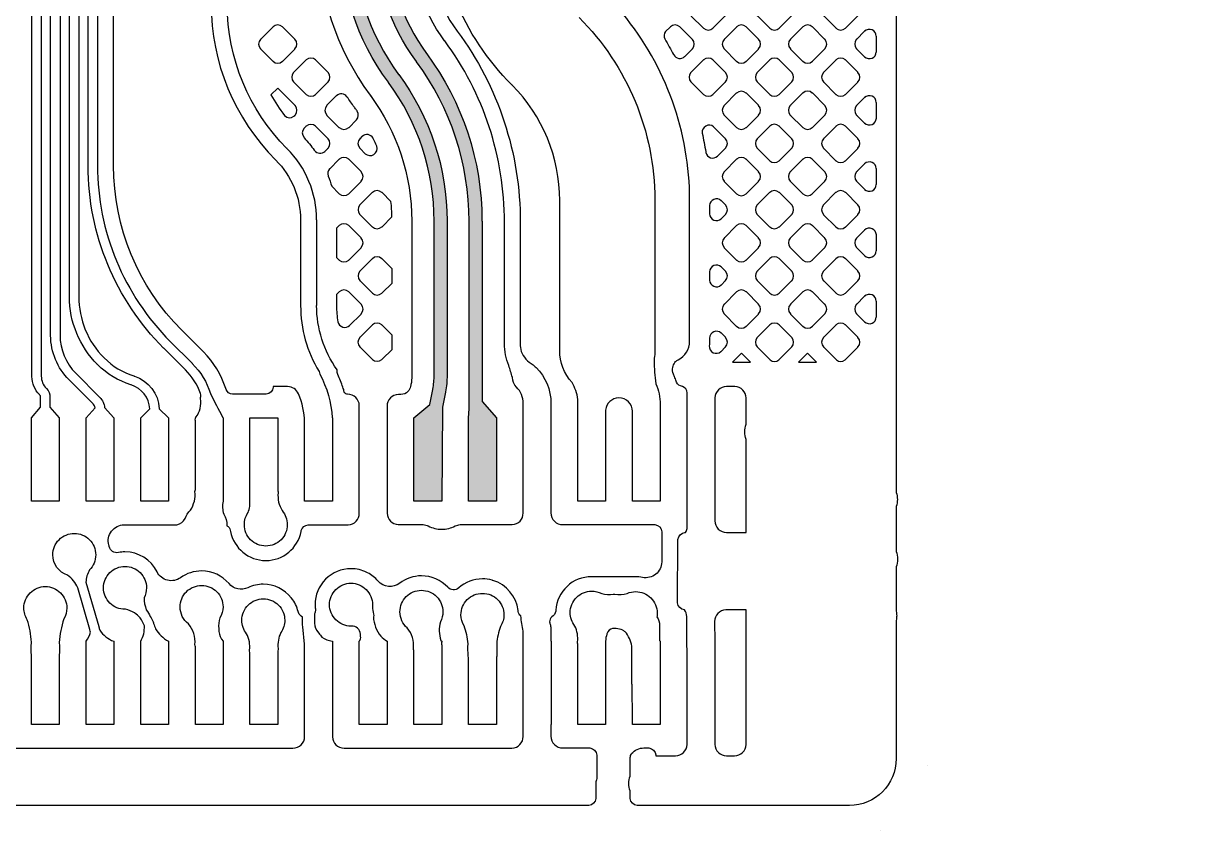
# Model space of a CAD drawing. Extents: x 3807 to 4077, y -466 to -276.
# Drawn here: x 3951.54 to 3958.98, y -411.33 to -406.12 of the extents above; entities that cross this region are included whole.
import ezdxf

# ---------------------------------------------------------------- set-up
doc = ezdxf.new("R2010")
doc.units = 0
doc.layers.add('gbr-dxf', color=7, linetype='Continuous')
doc.layers.add('gbr-outline-dxf', color=2, linetype='Continuous')
doc.layers.add('備註', color=1, linetype='Continuous', lineweight=9)
pattern_1 = [(0, (35.01403, -7.54149), (0, 0.06985), [0.0508, -0.01905]), (90, (35.01403, -7.54149), (-0.06985, 4e-18), [0.0508, -0.01905])]

msp = doc.modelspace()

# ---------------------------------------------------------------- hatches: boundary and pattern name
at = {"layer": '備註', "linetype": 'Continuous'}
h = msp.add_hatch(dxfattribs=at)
h.set_pattern_fill('ANGLE', color=4, scale=0.01, style=0)
h.set_pattern_definition(pattern_1)
h.paths.add_polyline_path([(3954.2188, -409.1791), (3954.2188, -409.1793), (3954.0408, -409.1793), (3954.0408, -408.6471), (3954.0406, -408.6464), (3954.1424, -408.5597), (3954.1614, -408.4634, -0.011884), (3954.1618, -408.4617, 0.047835), (3954.1703, -408.3723), (3954.1704, -408.3709), (3954.1704, -407.3891, -0.013493), (3954.1703, -407.3871, 0.16023), (3953.8779, -406.4987, -0.011743), (3953.8769, -406.4974, -0.160569), (3953.5678, -405.5578, -0.013355), (3953.5678, -405.5558), (3953.5678, -396.0388), (3953.5679, -396.0374, -0.198875), (3956.9056, -387.9793), (3956.9056, -387.9793), (3956.9056, -387.9793), (3956.9057, -387.9793), (3962.1146, -382.7703), (3962.1146, -382.7703), (3962.1147, -382.7702, 0.081468), (3964.1239, -379.9726, 0.107635), (3965.2315, -374.8905), (3965.2315, -374.8891), (3965.2315, -371.493, -0.005329), (3965.2312, -371.4684, -0.01598), (3965.2313, -371.466), (3965.2313, -328.7164, 0.02287), (3965.2075, -328.1979, -0.010413), (3965.2073, -328.1965, 0.017003), (3965.2031, -328.1636, -0.010657), (3965.2028, -328.1621, -0.003258), (3965.2017, -328.1547, -0.030586), (3965.2004, -328.1499, -0.043208), (3965.1952, -328.0975, -0.014798), (3965.1952, -328.0953, 0.022961), (3965.1921, -328.0509, -0.010581), (3965.1919, -328.0494, 0.133259), (3964.0815, -325.2912, -0.011775), (3964.0804, -325.2899, -0.163384), (3962.913, -321.814), (3962.913, -321.814), (3962.913, -312.4045), (3962.913, -312.403, -0.129716), (3963.3575, -310.7189, -0.010688), (3963.3583, -310.7176, 0.009413), (3963.3978, -310.6446, -0.008282), (3963.3982, -310.6438, -0.077139), (3963.8947, -309.965), (3963.8949, -309.9648), (3963.9649, -309.8945, -0.024653), (3963.9676, -309.8916, 0.19899), (3964.2516, -309.2067), (3964.2516, -309.2052), (3964.2516, -308.1821, -0.013626), (3964.2515, -308.18, 0.15526), (3964.2433, -308.1541, -0.047374), (3964.2387, -308.1519, -0.192505), (3964.143, -308.0276), (3964.1408, -308.0276), (3964.1408, -307.4947), (3964.3189, -307.4947), (3964.3189, -308.0276), (3964.3152, -308.0276, 0.020922), (3964.315, -308.0506), (3964.315, -308.0526, 0.077712), (3964.3285, -308.137, -0.085172), (3964.3298, -308.1453, -0.063907), (3964.3345, -308.1775, -0.01602), (3964.3346, -308.18), (3964.3346, -309.2066, -0.010618), (3964.3346, -309.2081, -0.197688), (3964.0289, -309.9476, -0.026109), (3964.0261, -309.9507), (3963.9537, -310.0233), (3963.9534, -310.0237, 0.077044), (3963.4724, -310.681, -0.00837), (3963.472, -310.6819, -0.009676), (3963.4298, -310.7597, -0.010876), (3963.429, -310.761, 0.129497), (3962.996, -312.4016), (3962.996, -312.403), (3962.996, -321.814, 0.163308), (3964.1456, -325.2384, -0.011598), (3964.1466, -325.2397, -0.133268), (3965.2742, -328.0382, -0.010737), (3965.2744, -328.0397, -0.024929), (3965.2782, -328.0961, -0.015908), (3965.2782, -328.0986, 0.033744), (3965.2809, -328.1283, -0.058086), (3965.283, -328.1377, 0.004537), (3965.2845, -328.1471, -0.010536), (3965.2848, -328.1485, -0.017065), (3965.2898, -328.1872, -0.011298), (3965.29, -328.1888, -0.022937), (3965.3143, -328.7164), (3965.3143, -328.7164), (3965.3143, -371.4684, -0.015825), (3965.3142, -371.4708, 0.004854), (3965.3145, -371.4915), (3965.3145, -371.4926), (3965.3145, -374.8876), (3965.3145, -374.889, -0.10765), (3964.1997, -380.0064, -0.014988), (3964.1987, -380.0085, -0.081493), (3962.1733, -382.8289), (3962.1733, -382.829), (3962.1733, -382.829), (3956.9643, -388.0379, 0.19891), (3953.6509, -396.0388), (3953.6508, -396.0402), (3953.6508, -405.5577, -0.01346), (3953.6508, -405.5598, 0.159945), (3953.9427, -406.4467, -0.011483), (3953.9437, -406.448, -0.160175), (3954.2533, -407.3849, -0.013717), (3954.2534, -407.387), (3954.2534, -408.3723, -0.010663), (3954.2533, -408.3738, -0.048065), (3954.2429, -408.4794, -0.012301), (3954.2425, -408.4812), (3954.2234, -408.5781, -0.008453), (3954.2235, -408.5791), (3954.2189, -409.1793)])
h = msp.add_hatch(dxfattribs=at)
h.set_pattern_fill('ANGLE', color=4, scale=0.01, style=0)
h.set_pattern_definition(pattern_1)
h.paths.add_polyline_path([(3964.5581, -308.1939), (3964.5581, -309.2069, -0.016305), (3964.5581, -309.2094, -0.198398), (3964.1845, -310.1085), (3964.1843, -310.1087), (3964.1119, -310.1813), (3964.1116, -310.1817, 0.077062), (3963.671, -310.7839, -0.008577), (3963.6705, -310.7848, -0.009589), (3963.6245, -310.8694), (3963.6241, -310.8702, 0.129718), (3963.2196, -312.4032, -0.013487), (3963.2195, -312.4053), (3963.2195, -321.8137), (3963.2195, -321.8151, 0.163227), (3964.3236, -325.1033, -0.011714), (3964.3246, -325.1046, -0.133288), (3965.4964, -328.012, -0.011579), (3965.4966, -328.0137, -0.022888), (3965.5016, -328.0859, -0.047003), (3965.5031, -328.0935, 0.014638), (3965.5056, -328.1127, -0.015724), (3965.5059, -328.1151, -0.01582), (3965.5124, -328.165, -0.017779), (3965.5128, -328.1677, -0.022951), (3965.5378, -328.7161, -0.01598), (3965.5377, -328.7186), (3965.5377, -371.4634, -0.019686), (3965.538, -371.4665, -0.017758), (3965.5381, -371.4693, 0.005313), (3965.5381, -371.4872, -0.018449), (3965.538, -371.4902), (3965.538, -374.8879), (3965.538, -374.8893, -0.107714), (3964.4016, -380.1025, -0.014366), (3964.4006, -380.1045, -0.081576), (3962.3316, -382.9872), (3962.3316, -382.9872), (3962.3316, -382.9872), (3957.1225, -388.1962), (3957.1223, -388.1965, 0.198894), (3953.8744, -396.0386), (3953.8744, -396.04), (3953.8744, -405.5577, -0.013447), (3953.8743, -405.5598, 0.159762), (3954.1222, -406.3136, -0.011483), (3954.1233, -406.3149, -0.160219), (3954.4768, -407.3847, -0.013731), (3954.4769, -407.3868), (3954.4769, -408.5406), (3954.569, -408.6464), (3954.5689, -408.6467), (3954.5689, -409.1792), (3954.3908, -409.1792), (3954.3908, -408.6468), (3954.3907, -408.6464), (3954.3939, -408.5885), (3954.3939, -407.3889, -0.013465), (3954.3938, -407.3868, 0.16027), (3954.0575, -406.3656, -0.011743), (3954.0565, -406.3642, -0.160496), (3953.7913, -405.5578, -0.013355), (3953.7914, -405.5558), (3953.7914, -396.0386), (3953.7914, -396.0371, -0.198861), (3957.0636, -388.1378), (3957.0638, -388.1375), (3962.2729, -382.9285), (3962.2729, -382.9285), (3962.2729, -382.9285, 0.081551), (3964.3258, -380.0687, 0.107699), (3965.455, -374.8908), (3965.455, -374.8893), (3965.455, -371.4878, -0.014064), (3965.4551, -371.4856, -0.003369), (3965.455, -371.4736, -0.030125), (3965.4547, -371.4687), (3965.4547, -328.7162, -0.016022), (3965.4548, -328.7137, 0.022735), (3965.4303, -328.178, -0.015857), (3965.43, -328.1756, 0.017511), (3965.4236, -328.1261, -0.019536), (3965.4232, -328.123, -0.009196), (3965.4212, -328.1081, -0.08322), (3965.4187, -328.0946, 0.024776), (3965.4143, -328.0246, -0.009807), (3965.4142, -328.0233, 0.133281), (3964.2595, -325.1561, -0.011696), (3964.2584, -325.1547, -0.163374), (3963.1365, -321.8137), (3963.1365, -321.8123), (3963.1365, -312.4033, -0.013556), (3963.1366, -312.4012, -0.12949), (3963.5515, -310.83), (3963.5519, -310.8292, 0.009593), (3963.5964, -310.7474), (3963.5968, -310.7467, -0.077165), (3964.0529, -310.123), (3964.0531, -310.1228), (3964.1255, -310.0502), (3964.1258, -310.0498, 0.1989), (3964.4751, -309.2069, -0.01598), (3964.4751, -309.2045), (3964.4751, -308.1939, -0.043357), (3964.477, -308.1719, -0.11098), (3964.4788, -308.16, 0.10686), (3964.4925, -308.0725, -0.135663), (3964.4956, -308.0582, 0.032048), (3964.4945, -308.0312), (3964.4907, -308.0276), (3964.4908, -308.0273), (3964.4908, -307.4947), (3964.6688, -307.4947), (3964.6688, -308.0271), (3964.669, -308.0276), (3964.6652, -308.0313, -0.241105), (3964.5908, -308.142, -0.020161), (3964.5839, -308.1496), (3964.5838, -308.1497), (3964.5714, -308.162), (3964.5713, -308.1621, 0.199548), (3964.5581, -308.1939)])

# ---------------------------------------------------------------- linework, layer by layer
at = {"layer": 'gbr-dxf', "linetype": 'Continuous'}
for points in [[(3948.0135, -410.7612), (3953.2647, -410.7612, -0.014325), (3953.2659, -410.7612, 0.411845), (3953.3409, -410.6868), (3953.3409, -410.6093), (3953.3408, -410.6093), (3953.3408, -410.0943), (3953.3292, -409.9851, -0.016407), (3953.329, -409.9827, -0.030737), (3953.3275, -409.9629, -0.018913), (3953.3274, -409.9601), (3953.3274, -409.9218, -0.204066), (3953.3007, -409.8928), (3953.2992, -409.8869, 0.105193), (3953.2576, -409.8008, -0.01079), (3953.255, -409.7975, 0.2274), (3953.076, -409.7116, 0.110834), (3952.9777, -409.7337, -0.33946), (3952.8563, -409.7076, 0.220339), (3952.6807, -409.6263, 0.157029), (3952.5466, -409.6695, -0.461829), (3952.3958, -409.6319, 0.284195), (3952.19, -409.5044, 0.046173), (3952.1479, -409.5084, -0.39808), (3952.0889, -409.4701, 0.010504), (3952.0866, -409.4609, -0.497132), (3952.1849, -409.3311), (3952.523, -409.3311, 0.210009), (3952.5753, -409.2907, -0.117978), (3952.6095, -409.2367, 0.174172), (3952.6384, -409.1185, -0.134025), (3952.6407, -409.1043), (3952.6407, -408.6652, -0.133791), (3952.6407, -408.6508), (3952.6407, -408.6464), (3952.6423, -408.6464, -0.047592), (3952.6449, -408.6419, 0.192269), (3952.6745, -408.5229, -0.134336), (3952.6764, -408.5086, 0.031124), (3952.6739, -408.489, 0.108153), (3952.5777, -408.3389, -0.013586), (3952.5768, -408.3379), (3952.4381, -408.1992), (3952.4378, -408.1989, -0.198515), (3951.9538, -407.0324, -0.019056), (3951.9537, -407.0302), (3951.9537, -396.0341)], [(3951.654, -396.035), (3951.654, -408.3775, -0.018841), (3951.6541, -408.3796, 0.198932), (3951.6859, -408.4565, -0.027037), (3951.688, -408.4588, -0.183764), (3951.7096, -408.5122, -0.014808), (3951.7097, -408.5138), (3951.7097, -408.5781), (3951.7689, -408.6464), (3951.7687, -408.6468), (3951.7687, -409.1793), (3951.5907, -409.1793), (3951.5907, -408.6467), (3951.5906, -408.6464), (3951.6497, -408.5781), (3951.6497, -408.5151), (3951.6497, -408.5139, 0.199145), (3951.6435, -408.499, -0.024309), (3951.6416, -408.4969, -0.19092), (3951.5942, -408.3821, -0.020745), (3951.5941, -408.3797), (3951.5941, -396.0333, -0.015927)], [(3951.7739, -396.0335), (3951.7739, -408.1158), (3951.7739, -408.117, 0.197962), (3951.8747, -408.3606), (3951.8749, -408.3608), (3952.0276, -408.5137, -0.01385), (3952.0286, -408.5147, -0.173458), (3952.0592, -408.5795), (3952.1189, -408.6464), (3952.1187, -408.6469), (3952.1187, -409.1793), (3951.9406, -409.1793), (3951.9406, -408.6467), (3951.9405, -408.6464), (3951.9989, -408.5809, 0.142652), (3951.987, -408.5579, -0.011625), (3951.9862, -408.5571), (3951.8325, -408.4031), (3951.8322, -408.4029, -0.197149), (3951.714, -408.1184, -0.012845), (3951.714, -408.1171), (3951.714, -396.0335, -0.079818)], [(3951.8938, -396.0338), (3951.8938, -407.8691, 0.198256), (3952.0558, -408.2615, -0.013436), (3952.0568, -408.2624, 0.121393), (3952.2477, -408.3777, -0.022923), (3952.2502, -408.3786, -0.31134), (3952.4094, -408.5872), (3952.4689, -408.6464), (3952.4688, -408.6467), (3952.4688, -409.1792), (3952.2907, -409.1792), (3952.2907, -408.6467), (3952.2906, -408.6464), (3952.3494, -408.588, 0.31097), (3952.2297, -408.435, -0.020845), (3952.2275, -408.4342, -0.11947), (3952.0155, -408.3059, -0.014275), (3952.0144, -408.3049, -0.198918), (3951.8339, -407.8691), (3951.8339, -396.035)], [(3952.0137, -396.0341), (3952.0137, -407.028, -0.0189), (3952.0137, -407.0302, 0.198862), (3952.4802, -408.1566), (3952.4805, -408.1568), (3952.6202, -408.2965, -0.014516), (3952.6212, -408.2976, -0.119449), (3952.7375, -408.4897, 0.004207), (3952.8153, -408.6416, -0.047471), (3952.8173, -408.6464), (3952.8188, -408.6464), (3952.8188, -409.1645, -0.102434), (3952.8188, -409.1756), (3952.8188, -409.1757), (3952.8188, -409.1793), (3952.8181, -409.1793, 0.116308), (3952.8222, -409.2628, -0.139615), (3952.8428, -409.3353), (3952.8428, -409.3368, -0.185487), (3952.8648, -409.3654), (3952.8662, -409.3728, 0.826158), (3953.3183, -409.3728), (3953.3194, -409.3671, -0.304663), (3953.3625, -409.3314), (3953.6192, -409.3314, 0.400991), (3953.6908, -409.2565, -0.017416), (3953.6909, -409.2549), (3953.6909, -409.1792), (3953.6908, -409.1792), (3953.6908, -408.6464), (3953.6909, -408.6464), (3953.6909, -408.5673, 0.406689), (3953.6159, -408.4942, -0.475791), (3953.5914, -408.4641, -0.061317), (3953.5849, -408.4501, 0.028003), (3953.5539, -408.3691, -0.111655), (3953.5484, -408.3416, 0.005489), (3953.5483, -408.3377, -0.154794), (3953.4178, -407.9266, -0.013064), (3953.4179, -407.9235), (3953.4179, -407.3812, -0.010781), (3953.4178, -407.3787, 0.198665), (3953.2286, -406.9222, -0.009747), (3953.2271, -406.9206, -0.197971), (3952.8448, -405.9985, -0.01119)], [(3952.7417, -405.9959, 0.198901), (3953.1557, -406.9949, -0.198712), (3953.3147, -407.3787), (3953.3147, -407.9266), (3953.3149, -407.9266), (3953.3149, -407.9266, 0.137006), (3953.433, -408.3495, -0.086566), (3953.4376, -408.3661, -0.109667), (3953.5175, -408.6464), (3953.5187, -408.6464), (3953.5187, -409.1793), (3953.3407, -409.1793), (3953.3407, -408.673, 0.094083), (3953.3014, -408.4926, -0.017534), (3953.3008, -408.4912, 0.299969), (3953.2318, -408.4458), (3953.2307, -408.4457), (3953.1402, -408.4457), (3953.1402, -408.4497, -0.356161), (3953.0952, -408.4945), (3952.8786, -408.4945, -0.271957), (3952.8375, -408.4645), (3952.8356, -408.4587, 0.120273), (3952.6929, -408.2237), (3952.5532, -408.084, -0.198883), (3952.1168, -407.0305), (3952.1168, -396.034, -0.079841)], [(3953.8744, -396.04), (3953.8744, -405.5577, -0.013447), (3953.8743, -405.5598, 0.159762), (3954.1222, -406.3136, -0.011483), (3954.1233, -406.3149, -0.160219), (3954.4768, -407.3847, -0.013731), (3954.4769, -407.3868), (3954.4769, -408.5406), (3954.569, -408.6464), (3954.5689, -408.6467), (3954.5689, -409.1792), (3954.3908, -409.1792), (3954.3908, -408.6468), (3954.3907, -408.6464), (3954.3939, -408.5885), (3954.3939, -407.3889, -0.013465), (3954.3938, -407.3868, 0.16027), (3954.0575, -406.3656, -0.011743), (3954.0565, -406.3642, -0.160496), (3953.7913, -405.5578, -0.013355), (3953.7914, -405.5558), (3953.7914, -396.0386)], [(3957.1301, -398.5834), (3957.1301, -408.3532, -0.013743), (3957.13, -408.3565), (3957.13, -408.3566), (3957.13, -409.1246, -0.081777), (3957.1372, -409.1686, -0.081762), (3957.13, -409.2127), (3957.13, -409.5009, -0.092819), (3957.1393, -409.5506, -0.092814), (3957.13, -409.6003), (3957.13, -409.8842, -0.053632), (3957.1331, -409.9134, -0.053619), (3957.13, -409.9426), (3957.13, -410.8283, -0.413971), (3956.8303, -411.128), (3955.4709, -411.128, -0.35684), (3955.4259, -411.083), (3955.4259, -411.0347, -0.088354), (3955.4175, -410.9873, -0.088358), (3955.4259, -410.9398), (3955.4259, -410.8207, -0.132493), (3955.4352, -410.7962, -0.221958), (3955.5135, -410.7597), (3955.545, -410.7597, -0.35684), (3955.59, -410.8047), (3955.59, -410.81), (3955.7136, -410.81, -0.020978), (3955.7156, -410.8099, 0.40441), (3955.7906, -410.7374), (3955.7906, -410.6093), (3955.7906, -410.3167), (3955.789, -409.9175, 0.150877), (3955.7743, -409.8758), (3955.774, -409.8758, -0.359082), (3955.729, -409.8304), (3955.7321, -409.4246, -0.354841), (3955.7771, -409.38), (3955.7806, -409.38, 0.160364), (3955.7904, -409.3537, -0.03741), (3955.7905, -409.3528), (3955.7905, -409.0903, -0.009399), (3955.7906, -409.0873), (3955.7906, -408.6464), (3955.7906, -408.6464), (3955.7906, -408.4874, -0.041007), (3955.7904, -408.4858, 0.308199), (3955.7603, -408.4453, -0.245055), (3955.7234, -408.417), (3955.7216, -408.4117, 0.018469), (3955.7094, -408.3811, -0.018484), (3955.7076, -408.377, 0.006682), (3955.7028, -408.3665, -0.181786), (3955.6991, -408.3219, 0.004292), (3955.7008, -408.3153, -0.136318), (3955.7172, -408.2856, -0.081862), (3955.7339, -408.2734, 0.27874), (3955.807, -408.1567, -0.009357), (3955.8069, -408.1547), (3955.8069, -407.2543), (3955.8069, -407.2525, 0.173916), (3955.3782, -406.0579, -0.012581)], [(3955.0989, -406.0819, -0.198233), (3955.5842, -407.2491, -0.004125), (3955.5842, -407.2534), (3955.5842, -408.2146, -0.041277), (3955.5801, -408.2646, 0.003149), (3955.58, -408.2782), (3955.58, -408.2793, 0.032317), (3955.5897, -408.4276, -0.107545), (3955.6185, -408.56), (3955.6185, -408.6464), (3955.6186, -408.6464), (3955.6186, -409.1793), (3955.4405, -409.1793), (3955.4405, -408.6464), (3955.4407, -408.6464), (3955.4407, -408.6102, -0.064057), (3955.4399, -408.6039, 0.414237), (3955.3542, -408.5182), (3955.3532, -408.5182, 0.386047), (3955.2689, -408.5965, -0.016514), (3955.2687, -408.598), (3955.2687, -408.6464), (3955.2688, -408.6464), (3955.2688, -409.1793), (3955.0908, -409.1793), (3955.0908, -408.6464), (3955.0909, -408.6464), (3955.0909, -408.528, 0.097463), (3955.0534, -408.4191, -0.186013), (3954.9746, -408.2146), (3954.9746, -407.2574), (3954.9746, -407.2535, 0.197877), (3954.6708, -406.5159, -0.004017), (3954.6678, -406.513, -0.198915), (3954.1772, -405.3287)], [(3953.6508, -405.5598, 0.159945), (3953.9427, -406.4467, -0.011483), (3953.9437, -406.448, -0.160175), (3954.2533, -407.3849, -0.013717), (3954.2534, -407.387), (3954.2534, -408.3723, -0.010663), (3954.2533, -408.3738, -0.048065), (3954.2429, -408.4794, -0.012301), (3954.2425, -408.4812), (3954.2234, -408.5781, -0.008453), (3954.2235, -408.5791), (3954.2189, -409.1793), (3954.2188, -409.1791), (3954.2188, -409.1793), (3954.0408, -409.1793), (3954.0408, -408.6471), (3954.0406, -408.6464), (3954.1424, -408.5597), (3954.1614, -408.4634, -0.011884), (3954.1618, -408.4617, 0.047835), (3954.1703, -408.3723), (3954.1704, -408.3709), (3954.1704, -407.3891, -0.013493), (3954.1703, -407.3871, 0.16023), (3953.8779, -406.4987, -0.011743), (3953.8769, -406.4974, -0.160569), (3953.5678, -405.5578, -0.013355)], [(3954.1173, -405.5585, 0.159868), (3954.3177, -406.169, -0.009738), (3954.3187, -406.1703, -0.161627), (3954.7219, -407.3955), (3954.7219, -407.397), (3954.7219, -408.1704), (3954.7218, -408.1718, 0.047692), (3954.7267, -408.22, 0.159484), (3954.8038, -408.3066, -0.103687), (3954.8114, -408.3135, -0.043945), (3954.8233, -408.3235, -0.198923), (3954.9187, -408.5537), (3954.9187, -408.5537), (3954.9187, -408.6464), (3954.9188, -408.6464), (3954.9188, -409.1793), (3954.9187, -409.1793), (3954.9187, -409.2529, -0.021204), (3954.9187, -409.2549, 0.414241), (3954.9937, -409.3299), (3954.9942, -409.3299), (3955.5846, -409.3299, -0.358988), (3955.6296, -409.3752), (3955.6282, -409.5686, -0.473537), (3955.5052, -409.6677, 0.05123), (3955.4585, -409.6629), (3955.1791, -409.6629, 0.395252), (3954.9495, -409.878), (3954.9491, -409.8839, -0.225269), (3954.9245, -409.9193, 0.209452), (3954.9098, -409.9529, 0.017617), (3954.9147, -409.9731, -0.076094), (3954.9187, -409.9997), (3954.9187, -410.0764), (3954.9189, -410.0764), (3954.9189, -410.6093), (3954.9187, -410.6093), (3954.9187, -410.6842), (3954.9187, -410.6847, 0.414241), (3954.9937, -410.7597, -0.034717), (3954.9971, -410.7599), (3955.1671, -410.7599, -0.35684), (3955.2121, -410.8049), (3955.2121, -410.9495, -0.068154), (3955.2065, -410.9761), (3955.2062, -410.9761), (3955.2062, -411.083, -0.35684), (3955.1613, -411.128), (3948.0135, -411.128, -0.35684)], [(3953.425, -405.5595, 0.159807), (3953.7601, -406.5795, -0.01442), (3953.7622, -406.5823, -0.160162), (3954.0274, -407.3852), (3954.0274, -407.3871), (3954.0274, -408.3664, -0.03205), (3954.0277, -408.3744, -0.045236), (3954.0218, -408.4333, -0.00992), (3954.0215, -408.4355), (3954.0197, -408.4446, -0.149515), (3954.0022, -408.4774, -0.199329), (3953.9573, -408.4961), (3953.9416, -408.4961, 0.406334), (3953.8687, -408.571), (3953.8687, -408.6464), (3953.8688, -408.6464), (3953.8688, -409.1792), (3953.8687, -409.1792), (3953.8687, -409.2566, 0.396099), (3953.9409, -409.3296), (3954.1001, -409.3296, -0.085132), (3954.133, -409.3377, 0.124984), (3954.219, -409.3596, 0.124975), (3954.305, -409.3377, -0.085115), (3954.3379, -409.3296), (3954.671, -409.3296), (3954.6711, -409.3296), (3954.6711, -409.3298, 0.390651), (3954.7409, -409.2558), (3954.7409, -409.1793), (3954.7408, -409.1793), (3954.7408, -408.6464), (3954.7409, -408.6464), (3954.7409, -408.5537, 0.198929), (3954.6976, -408.4492, -0.19771), (3954.6715, -408.3868, -0.005842), (3954.6492, -408.311, -0.101854), (3954.6202, -408.1704), (3954.6203, -408.1688), (3954.6203, -407.3954, -0.00981), (3954.6203, -407.3937, 0.161173), (3954.2382, -406.2324, -0.011202), (3954.237, -406.2308, -0.159783), (3954.0157, -405.5609, -0.012478)], [(3954.2188, -410.0987), (3954.2188, -410.6093), (3954.0407, -410.6093), (3954.0407, -410.1356, -0.130131), (3954.0384, -410.1217, 0.196545), (3953.9985, -409.9915, -0.216591), (3953.9514, -409.8879, -0.414225), (3954.0889, -409.7504, -0.414225), (3954.2264, -409.8879, -0.122248), (3954.2104, -409.9522, 0.158732), (3954.214, -410.0708), (3954.2189, -410.0764), (3954.2188, -410.0768), (3954.2188, -410.0832)]]:
    msp.add_lwpolyline(points, format="xyb", dxfattribs=at)
for points in [[(3955.8155, -406.0705, -0.064148), (3955.8171, -406.0728), (3955.8937, -406.1493, -0.058766), (3955.8958, -406.1509, 0.39083), (3955.9564, -406.1509, -0.055883), (3955.9584, -406.1494), (3956.0352, -406.0725, -0.05598), (3956.0367, -406.0705, 0.390799), (3956.0367, -406.0099, -0.052905), (3956.0353, -406.0081), (3955.9261, -405.8988), (3955.817, -406.0079, -0.05577), (3955.8155, -406.0099, 0.39097)], [(3956.2398, -406.0706, -0.052655), (3956.2413, -406.0725), (3956.318, -406.1492, -0.058719), (3956.3201, -406.1507, 0.391162), (3956.3807, -406.1507, -0.055883), (3956.3827, -406.1492), (3956.4594, -406.0725, -0.05598), (3956.4609, -406.0705, 0.39114), (3956.4609, -406.0099, -0.052945), (3956.4595, -406.008), (3956.3504, -405.8989), (3956.2413, -406.0079, -0.05598), (3956.2398, -406.01, 0.391218)], [(3956.664, -406.0705, -0.052655), (3956.6655, -406.0724), (3956.7422, -406.1491, -0.058719), (3956.7443, -406.1507, 0.391162), (3956.8049, -406.1507, -0.055883), (3956.8069, -406.1492), (3956.8835, -406.0726, -0.05598), (3956.885, -406.0706, 0.39114), (3956.885, -406.01, -0.064404), (3956.8833, -406.0076), (3956.7746, -405.8989), (3956.6655, -406.0079, -0.05598), (3956.664, -406.0099, 0.391218)], [(3953.0581, -406.2221, 0.390666), (3953.0582, -406.2827, -0.065136), (3953.0599, -406.2851), (3953.1361, -406.3613, -0.056364), (3953.1382, -406.3628, 0.391162), (3953.1988, -406.3628, -0.056153), (3953.2008, -406.3614), (3953.2775, -406.2846, -0.055973), (3953.279, -406.2826, 0.391106), (3953.279, -406.222, -0.055524), (3953.2775, -406.22), (3953.2007, -406.1432, -0.052019), (3953.1989, -406.1419, 0.390627), (3953.1383, -406.1418, -0.055661), (3953.1363, -406.1433), (3953.0596, -406.2201, -0.05604)], [(3955.6474, -406.2196, -0.014397), (3955.704, -406.3202, -0.036116), (3955.7054, -406.3222, 0.481092), (3955.7746, -406.3329, -0.027929), (3955.7761, -406.3316), (3955.823, -406.2848, -0.05598), (3955.8244, -406.2828, 0.390799), (3955.8245, -406.2222, -0.055558), (3955.823, -406.2202), (3955.746, -406.1432, -0.052738), (3955.7441, -406.1418, 0.390932), (3955.6835, -406.1418, -0.056094), (3955.6815, -406.1433), (3955.653, -406.1719, 0.287221)], [(3956.0276, -406.2828, -0.056153), (3956.0291, -406.2848), (3956.1057, -406.3614, -0.058983), (3956.1078, -406.3629, 0.391162), (3956.1684, -406.3629, -0.055883), (3956.1705, -406.3615), (3956.2473, -406.2846, -0.05598), (3956.2488, -406.2826, 0.39114), (3956.2488, -406.222, -0.052945), (3956.2474, -406.2201), (3956.1704, -406.1431, -0.049892), (3956.1686, -406.1418, 0.391196), (3956.108, -406.1418, -0.055883), (3956.106, -406.1433), (3956.0291, -406.2202, -0.05598), (3956.0276, -406.2222, 0.391218)], [(3956.452, -406.2826, -0.055764), (3956.4534, -406.2846), (3956.5301, -406.3612, -0.058719), (3956.5322, -406.3628, 0.391162), (3956.5928, -406.3628, -0.055883), (3956.5948, -406.3613), (3956.6715, -406.2846, -0.05598), (3956.673, -406.2826, 0.39114), (3956.673, -406.222, -0.052945), (3956.6716, -406.2201), (3956.595, -406.1435, -0.061723), (3956.5927, -406.1419, 0.391196), (3956.5321, -406.1419, -0.055883), (3956.5301, -406.1433), (3956.4534, -406.22, -0.05598), (3956.452, -406.222, 0.391218)], [(3956.8762, -406.2826, -0.055764), (3956.8776, -406.2846), (3956.9251, -406.3321, -0.030861), (3956.9277, -406.3342, 0.639465), (3957.0026, -406.3032, -0.038044), (3957.0031, -406.2991), (3957.0031, -406.2055, -0.036835), (3957.0026, -406.2014, 0.639452), (3956.9277, -406.1705, -0.034519), (3956.9248, -406.1728), (3956.8776, -406.22, -0.05598), (3956.8762, -406.222, 0.391218)], [(3953.2701, -406.4947, -0.059362), (3953.2717, -406.4969), (3953.3482, -406.5734, -0.062287), (3953.3505, -406.575, 0.39097), (3953.411, -406.575, -0.055738), (3953.413, -406.5736), (3953.4898, -406.4968, -0.055635), (3953.4913, -406.4948, 0.390582), (3953.4913, -406.4342, -0.049247), (3953.49, -406.4325), (3953.4129, -406.3554, -0.057972), (3953.4108, -406.3539, 0.390809), (3953.3503, -406.3539, -0.055764), (3953.3483, -406.3554), (3953.2716, -406.4321, -0.05577), (3953.2701, -406.4341, 0.391218)], [(3955.8155, -406.4949, -0.046496), (3955.8168, -406.4965), (3955.894, -406.5737, -0.049892), (3955.8958, -406.575, 0.391162), (3955.9564, -406.575, -0.055883), (3955.9584, -406.5736), (3956.0351, -406.4968, -0.05598), (3956.0366, -406.4948, 0.39114), (3956.0366, -406.4342, -0.049467), (3956.0352, -406.4325), (3955.958, -406.3552, -0.046186), (3955.9564, -406.354, 0.391196), (3955.8958, -406.354, -0.055883), (3955.8938, -406.3555), (3955.817, -406.4323, -0.05598), (3955.8155, -406.4343, 0.391218)], [(3956.2397, -406.4949, -0.056153), (3956.2412, -406.4969), (3956.3178, -406.5735, -0.058983), (3956.3199, -406.575, 0.391162), (3956.3805, -406.575, -0.055883), (3956.3826, -406.5736), (3956.4594, -406.4967, -0.05598), (3956.4609, -406.4947, 0.39114), (3956.4609, -406.4341, -0.052945), (3956.4595, -406.4322), (3956.3825, -406.3552, -0.049892), (3956.3807, -406.3539, 0.391196), (3956.3201, -406.3539, -0.055883), (3956.3181, -406.3554), (3956.2412, -406.4323, -0.05598), (3956.2397, -406.4343, 0.391218)], [(3956.664, -406.4947, -0.055764), (3956.6655, -406.4967), (3956.7421, -406.5733, -0.058719), (3956.7443, -406.5749, 0.391162), (3956.8049, -406.5749, -0.055883), (3956.8069, -406.5734), (3956.8836, -406.4967, -0.05598), (3956.8851, -406.4947, 0.39114), (3956.8851, -406.4341, -0.052945), (3956.8837, -406.4322), (3956.8071, -406.3556, -0.061723), (3956.8048, -406.3539, 0.391196), (3956.7442, -406.3539, -0.055883), (3956.7422, -406.3554), (3956.6655, -406.4321, -0.05598), (3956.664, -406.4341, 0.391218)], [(3953.1253, -406.5784, 0.033523), (3953.2123, -406.7107, 0.371892), (3953.2716, -406.715), (3953.2777, -406.7089, -0.056268), (3953.2792, -406.7069, 0.390843), (3953.2792, -406.6463, -0.048876), (3953.2779, -406.6446), (3953.1685, -406.5352)], [(3953.4822, -406.6464, 0.390769), (3953.4823, -406.707, -0.056631), (3953.4838, -406.709), (3953.5604, -406.7856, -0.059467), (3953.5625, -406.7871, 0.390837), (3953.6231, -406.7872, -0.056254), (3953.6251, -406.7857), (3953.6715, -406.7392, -0.071782), (3953.673, -406.7372, 0.341482), (3953.6777, -406.6828, -0.065094), (3953.6767, -406.6808, 0.004913), (3953.663, -406.6617, -0.034561), (3953.6577, -406.6547, -0.010476), (3953.6132, -406.5915, -0.040416), (3953.6117, -406.5897, 0.447432), (3953.5453, -406.5833, -0.040715), (3953.5434, -406.5847), (3953.4837, -406.6444, -0.055479)], [(3956.0276, -406.707, -0.046496), (3956.0289, -406.7086), (3956.1061, -406.7858, -0.049892), (3956.1078, -406.7871, 0.391162), (3956.1684, -406.7871, -0.055883), (3956.1705, -406.7856), (3956.2472, -406.7089, -0.05598), (3956.2487, -406.7069, 0.39114), (3956.2487, -406.6463, -0.049467), (3956.2473, -406.6445), (3956.1701, -406.5673, -0.046186), (3956.1685, -406.5661, 0.391196), (3956.1079, -406.5661, -0.055883), (3956.1059, -406.5676), (3956.0291, -406.6443, -0.05598), (3956.0276, -406.6464, 0.391218)], [(3956.4518, -406.7069, -0.058973), (3956.4534, -406.7091), (3956.5298, -406.7855, -0.061723), (3956.5321, -406.7871, 0.391162), (3956.5927, -406.7871, -0.055883), (3956.5947, -406.7856), (3956.6715, -406.7088, -0.05598), (3956.673, -406.7068, 0.39114), (3956.673, -406.6462, -0.049896), (3956.6717, -406.6444), (3956.5949, -406.5676, -0.058983), (3956.5927, -406.566, 0.391196), (3956.5321, -406.566, -0.055883), (3956.5301, -406.5675), (3956.4533, -406.6443, -0.05598), (3956.4518, -406.6463, 0.391218)], [(3956.8761, -406.7068, -0.055764), (3956.8776, -406.7088), (3956.9245, -406.7557, -0.037994), (3956.9278, -406.7583, 0.639465), (3957.0027, -406.7274, -0.03442), (3957.0031, -406.7236), (3957.0031, -406.6298, -0.038073), (3957.0026, -406.6256, 0.639452), (3956.9277, -406.5947, -0.034519), (3956.9248, -406.597), (3956.8776, -406.6442, -0.05598), (3956.8761, -406.6462, 0.391218)], [(3953.3367, -406.8504, -0.07489), (3953.3385, -406.8532, -0.032889), (3953.4025, -406.9321, -0.050621), (3953.4046, -406.9343, 0.440767), (3953.4703, -406.94, -0.045658), (3953.4725, -406.9383), (3953.4897, -406.921, -0.056141), (3953.4912, -406.919, 0.39087), (3953.4912, -406.8584, -0.05543), (3953.4897, -406.8565), (3953.4129, -406.7796, -0.052148), (3953.411, -406.7782, 0.391), (3953.3504, -406.7782, -0.055583), (3953.3484, -406.7797), (3953.3395, -406.7886, -0.072031), (3953.3377, -406.7913, 0.380671)], [(3955.8872, -406.8225, -0.015258), (3955.9098, -406.9427, -0.036367), (3955.9108, -406.9465, 0.585892), (3955.9848, -406.9707, -0.036231), (3955.9879, -406.9682), (3956.0351, -406.921, -0.05598), (3956.0366, -406.919, 0.39114), (3956.0366, -406.8584, -0.058645), (3956.035, -406.8563), (3955.9604, -406.7816, 0.671135)], [(3956.2397, -406.919, -0.046496), (3956.241, -406.9207), (3956.3182, -406.9979, -0.049892), (3956.3199, -406.9992, 0.391162), (3956.3805, -406.9992, -0.055883), (3956.3826, -406.9977), (3956.4593, -406.921, -0.05598), (3956.4608, -406.919, 0.39114), (3956.4608, -406.8584, -0.049467), (3956.4594, -406.8566), (3956.3822, -406.7794, -0.046186), (3956.3806, -406.7782, 0.391196), (3956.32, -406.7782, -0.055883), (3956.318, -406.7797), (3956.2412, -406.8564, -0.05598), (3956.2397, -406.8584, 0.391218)], [(3956.6639, -406.919, -0.058973), (3956.6655, -406.9212), (3956.7419, -406.9976, -0.061723), (3956.7441, -406.9992, 0.391162), (3956.8047, -406.9992, -0.055883), (3956.8068, -406.9977), (3956.8836, -406.9209, -0.05598), (3956.8851, -406.9188, 0.39114), (3956.8851, -406.8582, -0.049896), (3956.8837, -406.8565), (3956.807, -406.7797, -0.058983), (3956.8048, -406.7781, 0.391196), (3956.7442, -406.7781, -0.055883), (3956.7422, -406.7796), (3956.6654, -406.8564, -0.05598), (3956.6639, -406.8584, 0.391218)], [(3953.6944, -406.919, -0.056631), (3953.6959, -406.9211), (3953.7291, -406.9543), (3953.7292, -406.9544, 0.781005), (3953.8023, -406.9064, 0.011047), (3953.7801, -406.8572, -0.030302), (3953.779, -406.8554, 0.491408), (3953.7091, -406.8436, -0.037875), (3953.7071, -406.8452), (3953.6959, -406.8564, -0.05561), (3953.6944, -406.8584, 0.391218)], [(3953.4915, -407.0966, -0.039464), (3953.4917, -407.0975, -0.02253), (3953.5141, -407.1633), (3953.5606, -407.2098, -0.055882), (3953.5626, -407.2113, 0.39097), (3953.6231, -407.2113, -0.055358), (3953.6251, -407.2098), (3953.7019, -407.1331, -0.05549), (3953.7033, -407.1311, 0.390809), (3953.7033, -407.0705, -0.055399), (3953.7018, -407.0685), (3953.625, -406.9917, -0.052307), (3953.6231, -406.9903, 0.391196), (3953.5625, -406.9903, -0.055384), (3953.5605, -406.9918), (3953.5014, -407.0509, -0.031119), (3953.5009, -407.0514, 0.275849)], [(3956.0276, -407.1311, -0.049896), (3956.029, -407.1329), (3956.1059, -407.2099, -0.053177), (3956.1078, -407.2113, 0.391162), (3956.1684, -407.2113, -0.055883), (3956.1705, -407.2098), (3956.2472, -407.1331, -0.05598), (3956.2487, -407.1311, 0.39114), (3956.2487, -407.0705, -0.058645), (3956.2471, -407.0684), (3956.1705, -406.9917, -0.05577), (3956.1685, -406.9903, 0.391196), (3956.1079, -406.9903, -0.055883), (3956.1059, -406.9918), (3956.0291, -407.0685, -0.05598), (3956.0276, -407.0705, 0.391218)], [(3956.4518, -407.1311, -0.049896), (3956.4532, -407.1329), (3956.5302, -407.2099, -0.053177), (3956.5321, -407.2113, 0.391162), (3956.5927, -407.2113, -0.055883), (3956.5947, -407.2098), (3956.6714, -407.1331, -0.05598), (3956.6729, -407.1311, 0.39114), (3956.6729, -407.0705, -0.046133), (3956.6716, -407.0688), (3956.5946, -406.9918, -0.05577), (3956.5926, -406.9903, 0.391196), (3956.532, -406.9903, -0.055883), (3956.53, -406.9918), (3956.4533, -407.0685, -0.05598), (3956.4518, -407.0705, 0.391218)], [(3956.876, -407.1311, -0.061808), (3956.8777, -407.1333), (3956.9248, -407.1804, -0.034746), (3956.9277, -407.1828, 0.639465), (3957.0026, -407.1519, -0.038044), (3957.0031, -407.1477), (3957.0031, -407.0538, -0.036835), (3957.0026, -407.0498, 0.639452), (3956.9277, -407.0188, -0.034519), (3956.9248, -407.0212), (3956.8775, -407.0685, -0.05598), (3956.876, -407.0705, 0.391218)], [(3953.6944, -407.3431, -0.055916), (3953.6959, -407.3451), (3953.7729, -407.4221, -0.049427), (3953.7746, -407.4234, 0.390956), (3953.8352, -407.4234, -0.055764), (3953.8372, -407.4219), (3953.9001, -407.3591, 0.020145), (3953.8938, -407.2606), (3953.837, -407.2037, -0.049208), (3953.8352, -407.2024, 0.391196), (3953.7746, -407.2024, -0.0561), (3953.7726, -407.2039), (3953.696, -407.2805, -0.05637), (3953.6945, -407.2826, 0.390821)], [(3956.2397, -407.3432, -0.049896), (3956.2411, -407.345), (3956.318, -407.422, -0.053177), (3956.3199, -407.4234, 0.391162), (3956.3805, -407.4234, -0.055883), (3956.3826, -407.4219), (3956.4593, -407.3452, -0.05598), (3956.4608, -407.3432, 0.39114), (3956.4608, -407.2826, -0.058645), (3956.4592, -407.2805), (3956.3826, -407.2038, -0.05577), (3956.3806, -407.2024, 0.391196), (3956.32, -407.2024, -0.055883), (3956.318, -407.2038), (3956.2412, -407.2806, -0.05598), (3956.2397, -407.2826, 0.391218)], [(3956.6639, -407.3432, -0.049896), (3956.6653, -407.345), (3956.7424, -407.4221, -0.053177), (3956.7443, -407.4235, 0.391162), (3956.8049, -407.4235, -0.0561), (3956.8069, -407.422), (3956.8836, -407.3453, -0.05637), (3956.8851, -407.3433, 0.39114), (3956.8851, -407.2827, -0.046133), (3956.8838, -407.2811), (3956.8067, -407.2039, -0.05577), (3956.8047, -407.2024, 0.391196), (3956.7441, -407.2024, -0.055883), (3956.7421, -407.2039), (3956.6654, -407.2806, -0.05598), (3956.6639, -407.2826, 0.391218)], [(3955.9339, -407.3379, -0.012171), (3955.934, -407.3395, 0.639491), (3956.0095, -407.3707, -0.010727), (3956.0105, -407.3698), (3956.035, -407.3452, -0.05598), (3956.0365, -407.3432, 0.391121), (3956.0365, -407.2826, -0.061393), (3956.0349, -407.2804), (3956.0128, -407.2583, -0.030663), (3956.0092, -407.2553, 0.639322), (3955.9344, -407.2863, -0.029102), (3955.9339, -407.2907)], [(3953.5449, -407.6183), (3953.5606, -407.6341, -0.05284), (3953.5625, -407.6355, 0.39097), (3953.6231, -407.6355, -0.055358), (3953.6251, -407.634), (3953.7019, -407.5572, -0.05549), (3953.7034, -407.5552, 0.390773), (3953.7033, -407.4947, -0.058572), (3953.7018, -407.4926), (3953.6252, -407.4159, -0.055909), (3953.6231, -407.4144, 0.390832), (3953.5626, -407.4144, -0.05638), (3953.5605, -407.4159), (3953.5449, -407.4316)], [(3956.0276, -407.5553, -0.052945), (3956.029, -407.5572), (3956.1058, -407.634, -0.055973), (3956.1078, -407.6355, 0.391162), (3956.1684, -407.6355, -0.055883), (3956.1705, -407.634), (3956.2472, -407.5573, -0.05598), (3956.2487, -407.5553, 0.39114), (3956.2487, -407.4947, -0.055764), (3956.2472, -407.4927), (3956.1704, -407.4159, -0.052863), (3956.1685, -407.4144, 0.391196), (3956.1079, -407.4144, -0.055883), (3956.1059, -407.4159), (3956.0291, -407.4927, -0.05598), (3956.0276, -407.4947, 0.391218)], [(3956.4518, -407.5553, -0.052945), (3956.4533, -407.5572), (3956.5302, -407.6341, -0.055973), (3956.5322, -407.6356, 0.391162), (3956.5928, -407.6356, -0.0561), (3956.5948, -407.6341), (3956.6715, -407.5574, -0.05637), (3956.673, -407.5554, 0.39114), (3956.673, -407.4948, -0.055764), (3956.6715, -407.4928), (3956.595, -407.4162, -0.064239), (3956.5926, -407.4145, 0.391196), (3956.532, -407.4145, -0.055883), (3956.53, -407.416), (3956.4533, -407.4927, -0.05598), (3956.4518, -407.4947, 0.391218)], [(3956.8761, -407.5554, -0.046496), (3956.8774, -407.5571), (3956.925, -407.6047, -0.032845), (3956.9278, -407.6069, 0.639465), (3957.0026, -407.576, -0.035608), (3957.0031, -407.5721), (3957.0031, -407.4779, -0.034433), (3957.0027, -407.4742, 0.639452), (3956.9278, -407.4432, -0.034304), (3956.9249, -407.4456), (3956.8776, -407.4928, -0.055598), (3956.8761, -407.4948, 0.391218)], [(3953.6944, -407.7673, -0.055916), (3953.6959, -407.7693), (3953.7728, -407.8463, -0.049947), (3953.7746, -407.8476, 0.390771), (3953.8352, -407.8476, -0.055464), (3953.8372, -407.8462), (3953.9004, -407.7829), (3953.9004, -407.6912), (3953.8374, -407.6282, -0.061355), (3953.8352, -407.6266, 0.390908), (3953.7746, -407.6266, -0.056056), (3953.7726, -407.6281), (3953.6959, -407.7048, -0.056017), (3953.6944, -407.7068, 0.390534)], [(3956.2397, -407.7674, -0.052945), (3956.2411, -407.7693), (3956.318, -407.8462, -0.055973), (3956.3201, -407.8477, 0.391162), (3956.3807, -407.8477, -0.0561), (3956.3827, -407.8462), (3956.4594, -407.7695, -0.05637), (3956.4609, -407.7675, 0.39114), (3956.4609, -407.7069, -0.055764), (3956.4594, -407.7049), (3956.3825, -407.6279, -0.052863), (3956.3806, -407.6265, 0.391196), (3956.32, -407.6265, -0.055883), (3956.318, -407.628), (3956.2412, -407.7048, -0.05598), (3956.2397, -407.7068, 0.391218)], [(3956.664, -407.7675, -0.052945), (3956.6655, -407.7694), (3956.7422, -407.8462, -0.055973), (3956.7443, -407.8477, 0.391162), (3956.8049, -407.8477, -0.0561), (3956.8069, -407.8462), (3956.8836, -407.7695, -0.05637), (3956.8851, -407.7675, 0.39114), (3956.8851, -407.7069, -0.055764), (3956.8836, -407.7048), (3956.8072, -407.6284, -0.064239), (3956.8048, -407.6267, 0.391196), (3956.7442, -407.6267, -0.05566), (3956.7422, -407.6282), (3956.6655, -407.7049, -0.055598), (3956.664, -407.7069, 0.391218)], [(3955.9339, -407.7624, -0.010437), (3955.934, -407.7637, 0.639491), (3956.0094, -407.7949, -0.010727), (3956.0104, -407.794), (3956.0351, -407.7694, -0.05598), (3956.0366, -407.7674, 0.39114), (3956.0366, -407.7068, -0.052655), (3956.0352, -407.7049), (3956.0096, -407.6793), (3956.0095, -407.6792, 0.639475), (3955.9341, -407.7104, -0.013785), (3955.9339, -407.7123)], [(3953.5448, -407.9294, 0.043235), (3953.554, -408.0301, -0.022683), (3953.5543, -408.0312, 0.577549), (3953.6287, -408.0545), (3953.6291, -408.0542), (3953.7018, -407.9815, -0.055598), (3953.7033, -407.9795, 0.391121), (3953.7033, -407.9189, -0.061393), (3953.7017, -407.9167), (3953.6252, -407.8402, -0.058622), (3953.6231, -407.8387, 0.390832), (3953.5625, -407.8387, -0.05638), (3953.5605, -407.8402), (3953.5449, -407.8558), (3953.5449, -407.9265, -0.012336)], [(3956.0276, -407.9795, -0.056153), (3956.0291, -407.9815), (3956.1058, -408.0582, -0.058983), (3956.108, -408.0598, 0.391162), (3956.1686, -408.0598, -0.0561), (3956.1706, -408.0583), (3956.2473, -407.9816, -0.05637), (3956.2488, -407.9796, 0.39114), (3956.2488, -407.919, -0.052655), (3956.2474, -407.9171), (3956.1703, -407.84, -0.049607), (3956.1685, -407.8386, 0.391196), (3956.1079, -407.8386, -0.055883), (3956.1059, -407.8401), (3956.0291, -407.9169, -0.05598), (3956.0276, -407.9189, 0.391218)], [(3956.452, -407.9796, -0.056153), (3956.4534, -407.9816), (3956.53, -408.0582, -0.058983), (3956.5322, -408.0598, 0.391162), (3956.5928, -408.0598, -0.0561), (3956.5948, -408.0583), (3956.6715, -407.9816, -0.05637), (3956.673, -407.9795, 0.39114), (3956.673, -407.9189, -0.052655), (3956.6716, -407.9171), (3956.595, -407.8404, -0.061617), (3956.5927, -407.8388, 0.391196), (3956.5321, -407.8388, -0.05566), (3956.5301, -407.8403), (3956.4534, -407.917, -0.055598), (3956.452, -407.919, 0.391218)], [(3956.8762, -407.9795, -0.058973), (3956.8777, -407.9817), (3956.9249, -408.0289, -0.032845), (3956.9277, -408.0312, 0.639465), (3957.0026, -408.0002, -0.036916), (3957.0031, -407.9962), (3957.0031, -407.9023, -0.035689), (3957.0026, -407.8984, 0.639452), (3956.9278, -407.8674, -0.034304), (3956.9248, -407.8698), (3956.8777, -407.9169, -0.055598), (3956.8762, -407.9189, 0.391218)], [(3953.6942, -408.1917, -0.053338), (3953.6957, -408.1936), (3953.7725, -408.2705, -0.059037), (3953.7747, -408.272, 0.39083), (3953.8352, -408.272, -0.055883), (3953.8372, -408.2705), (3953.9004, -408.2073), (3953.9004, -408.1154), (3953.8371, -408.0521, -0.05278), (3953.8352, -408.0507, 0.390632), (3953.7747, -408.0507, -0.056128), (3953.7727, -408.0522), (3953.6957, -408.1291, -0.05608), (3953.6942, -408.1311, 0.390746)], [(3956.2398, -408.1917, -0.056153), (3956.2413, -408.1937), (3956.3224, -408.2748, 0.343982), (3956.3782, -408.2749), (3956.4594, -408.1937, -0.05637), (3956.4609, -408.1917, 0.39114), (3956.4609, -408.1311, -0.052655), (3956.4595, -408.1292), (3956.3825, -408.0522, -0.049607), (3956.3807, -408.0508, 0.391196), (3956.3201, -408.0508, -0.05566), (3956.3181, -408.0523), (3956.2413, -408.1291, -0.055598), (3956.2398, -408.1311, 0.391218)], [(3956.664, -408.1917, -0.056153), (3956.6655, -408.1937), (3956.7466, -408.2747, 0.343982), (3956.8024, -408.2749), (3956.8836, -408.1937, -0.05637), (3956.8851, -408.1916, 0.39114), (3956.8851, -408.131, -0.052655), (3956.8837, -408.1291), (3956.8071, -408.0525, -0.061617), (3956.8048, -408.0509, 0.391196), (3956.7442, -408.0509, -0.05566), (3956.7422, -408.0524), (3956.6655, -408.1291, -0.055598), (3956.664, -408.1311, 0.391218)], [(3955.9322, -408.185, 0.679848), (3956.0076, -408.2212, -0.010034), (3956.0085, -408.2204), (3956.0352, -408.1937, -0.05637), (3956.0367, -408.1916, 0.39114), (3956.0367, -408.131, -0.046133), (3956.0355, -408.1294), (3956.0104, -408.1043, -0.010588), (3956.0094, -408.1034, 0.639475), (3955.934, -408.1346, -0.008849), (3955.9339, -408.1356), (3955.9339, -408.1521, -0.010892), (3955.934, -408.1546, -0.028901), (3955.9323, -408.1845)], [(3955.9686, -409.3029, -0.020978), (3955.9686, -409.3049, 0.414241), (3956.0436, -409.3799, -0.020936), (3956.0456, -409.38), (3956.1691, -409.38), (3956.1691, -408.7846, -0.091001), (3956.1602, -408.7358, -0.090994), (3956.1691, -408.687), (3956.1691, -408.5187, 0.398829), (3956.0961, -408.4458), (3956.0436, -408.4458, 0.401854), (3955.9686, -408.5176), (3955.9687, -408.6464), (3955.9687, -409.1792), (3955.9686, -409.1792)], [(3952.9547, -409.3294, -0.149603), (3952.9782, -409.2525, 0.057282), (3952.9908, -409.2129), (3952.9908, -409.1793), (3952.9907, -409.1793), (3952.9907, -408.6464), (3953.1688, -408.6464), (3953.1688, -409.1124, -0.131904), (3953.171, -409.1265, 0.166533), (3953.1967, -409.2401, -0.178617), (3953.2297, -409.3294, -0.414225), (3953.0922, -409.4669, -0.414225)], [(3951.7276, -409.5232, -0.414225), (3951.8651, -409.3857, -0.414225), (3952.0026, -409.5232, -0.197802), (3951.9627, -409.62, 0.11876), (3951.9395, -409.6986), (3952.0217, -409.9827, -0.019648), (3952.0224, -409.9848, -0.006237), (3952.0283, -410.0057, 0.149042), (3952.1177, -410.0764), (3952.1188, -410.0764), (3952.1188, -410.6093), (3951.9407, -410.6093), (3951.9407, -410.0764), (3951.941, -410.0764, 0.122239), (3951.9695, -410.0178, 0.004495), (3951.9656, -410.0041, -0.021559), (3951.9648, -410.0017), (3951.8873, -409.7337, 0.138084), (3951.8224, -409.6539, -0.324482)], [(3952.2909, -410.0764), (3952.2908, -410.0764, 0.146909), (3952.3142, -409.9774, 0.033625), (3952.2877, -409.926, 0.051505), (3952.2512, -409.8951, 0.085525), (3952.1942, -409.8719, -0.008268), (3952.19, -409.872, -0.414225), (3952.0525, -409.7345, -0.414225), (3952.19, -409.597, -0.414225), (3952.3275, -409.7345, -0.12082), (3952.3119, -409.7981, 0.08552), (3952.3267, -409.8756, -0.025104), (3952.352, -409.9178, -0.04178), (3952.371, -409.9522, -0.107268), (3952.3734, -409.9636, -0.018016), (3952.3855, -409.9967, 0.121378), (3952.4683, -410.0764), (3952.4687, -410.0764), (3952.4687, -410.6093), (3952.2907, -410.6093), (3952.2907, -410.0764)], [(3953.4036, -409.9577, -0.016838), (3953.4036, -409.9601, 0.198958), (3953.4291, -410.0215, -0.022903), (3953.4313, -410.024, -0.061994), (3953.4508, -410.0503, 0.111969), (3953.5172, -410.0764), (3953.5188, -410.0764), (3953.5188, -410.0766), (3953.5189, -410.0766), (3953.5188, -410.077), (3953.5188, -410.6093), (3953.5187, -410.6093), (3953.5187, -410.688, 0.407084), (3953.5937, -410.7612), (3953.5942, -410.7612), (3954.6685, -410.7612, 0.40413), (3954.7409, -410.6862), (3954.7409, -410.6852), (3954.7409, -410.6093), (3954.7408, -410.6093), (3954.7408, -410.0764), (3954.7409, -410.0764), (3954.7409, -410.0117, -0.05183), (3954.7263, -409.9147, -0.168815), (3954.709, -409.8866), (3954.7082, -409.8795, 0.297235), (3954.5466, -409.687, -0.013312), (3954.5416, -409.6857, 0.068058), (3954.4798, -409.6771, 0.182261), (3954.3279, -409.7345, -0.404926), (3954.2571, -409.7309, 0.208083), (3954.0889, -409.6578, 0.163878), (3953.9497, -409.7048, -0.394207), (3953.811, -409.6908, 0.093837), (3953.7437, -409.638), (3953.7384, -409.6352, 0.113703), (3953.6378, -409.6121, 0.414222), (3953.4077, -409.8422, 0.029181), (3953.4095, -409.8689), (3953.4097, -409.8719), (3953.4097, -409.881, -0.103289), (3953.4036, -409.9006)], [(3952.5432, -409.8564, -0.414225), (3952.6807, -409.7189, -0.414225), (3952.8182, -409.8564, -0.136306), (3952.7986, -409.9273, 0.190419), (3952.8075, -410.0631), (3952.8189, -410.0764), (3952.8187, -410.0769), (3952.8187, -410.6093), (3952.6407, -410.6093), (3952.6407, -410.1115, -0.129604), (3952.6384, -410.0977, 0.200609), (3952.5966, -409.9652, -0.232119)], [(3953.6909, -410.0764), (3953.6909, -410.0764, 0.008226), (3953.6939, -410.0717, -0.048377), (3953.6956, -410.0672, 0.069077), (3953.7002, -410.0532, -0.109389), (3953.6986, -410.0414, 0.382629), (3953.6513, -409.979, -0.024659), (3953.6378, -409.9797, -0.414225), (3953.5003, -409.8422, -0.414225), (3953.6378, -409.7047, -0.414225), (3953.7753, -409.8422, -0.02342), (3953.7747, -409.8549, 0.055864), (3953.7823, -409.9021, -0.169412), (3953.7811, -409.9202, 0.157936), (3953.8284, -410.0447, 0.054821), (3953.8684, -410.0764), (3953.8688, -410.0764), (3953.8688, -410.6093), (3953.6907, -410.6093), (3953.6907, -410.0764)], [(3951.5422, -409.8636, -0.414225), (3951.6797, -409.7261, -0.414225), (3951.8172, -409.8636, -0.133998), (3951.7981, -409.9334, 0.062115), (3951.7691, -410.0853, -0.025011), (3951.7687, -410.1656), (3951.7687, -410.6093), (3951.5907, -410.6093), (3951.5907, -410.1653, -0.024538), (3951.5907, -410.0866), (3951.5907, -410.0833, 0.059121), (3951.5643, -409.9383, -0.144693)], [(3954.3423, -409.9072, -0.414225), (3954.4798, -409.7697, -0.414225), (3954.6173, -409.9072, -0.143819), (3954.5955, -409.9815, 0.065725), (3954.5714, -410.0921, -0.032377), (3954.5711, -410.1716, -0.041596), (3954.5688, -410.1866), (3954.5688, -410.6093), (3954.3908, -410.6093), (3954.3908, -410.1869, -0.041518), (3954.3885, -410.172, -0.032409), (3954.3879, -410.0924, 0.067824), (3954.3623, -409.9786, -0.13728)], [(3955.6185, -410.0764), (3955.6186, -410.0764), (3955.6186, -410.6093), (3955.4405, -410.6093), (3955.4405, -410.5772), (3955.4393, -410.3607, -0.068467), (3955.4366, -410.3367), (3955.4366, -410.1076, 0.142486), (3955.3935, -410.0156, -0.033919), (3955.378, -410.0053, 0.059287), (3955.3368, -409.9946), (3955.3137, -409.9946, 0.281034), (3955.2772, -410.0284, -0.068371), (3955.2764, -410.0303, 0.067242), (3955.2688, -410.0764), (3955.2688, -410.0764), (3955.2688, -410.6093), (3955.0908, -410.6093), (3955.0908, -410.095, -0.136912), (3955.0886, -410.0804, 0.146581), (3955.0716, -409.9789, -0.170174), (3955.0415, -409.893, -0.414225), (3955.179, -409.7555, -0.122769), (3955.2436, -409.7716, 0.104532), (3955.3179, -409.7749, -0.092398), (3955.3279, -409.7747, 0.11195), (3955.4067, -409.77, -0.10302), (3955.4615, -409.7586, -0.414225), (3955.599, -409.8961, -0.044233), (3955.5969, -409.9202, -0.167509), (3955.6144, -409.9754), (3955.6144, -410.0721), (3955.6185, -410.0764)], [(3952.9384, -409.9418, -0.414225), (3953.0759, -409.8043, -0.414225), (3953.2134, -409.9418, -0.153662), (3953.1886, -410.0205, 0.146959), (3953.1711, -410.1225, -0.139361), (3953.1688, -410.1374), (3953.1688, -410.6093), (3952.9907, -410.6093), (3952.9907, -410.1479, -0.137818), (3952.9884, -410.1332, 0.151914), (3952.969, -410.0283, -0.171684)], [(3955.9685, -410.0764), (3955.9686, -410.0764), (3955.9686, -410.6093), (3955.9686, -410.6093), (3955.9686, -410.7366, 0.407922), (3956.0436, -410.81), (3956.0439, -410.81), (3956.093, -410.81, -0.013874), (3956.0941, -410.81, 0.406334), (3956.1691, -410.737), (3956.1691, -409.8758), (3956.0392, -409.8758, 0.403584), (3955.967, -409.9507), (3955.967, -409.9518), (3955.9674, -410.0753), (3955.9685, -410.0764)]]:
    msp.add_lwpolyline(points, format="xyb", close=True, dxfattribs=at)
for points in [[(3956.1959, -408.2898), (3956.1382, -408.2322), (3956.0806, -408.2898)], [(3956.6201, -408.2898), (3956.5625, -408.2322), (3956.5048, -408.2898)]]:
    msp.add_lwpolyline(points, close=True, dxfattribs=at)
at = {"layer": 'gbr-dxf'}
msp.add_lwpolyline([(3954.2188, -410.0987, 0.143004), (3954.2188, -410.0832, 6.992825)], format="xyb", dxfattribs=at)
at = {"layer": 'gbr-outline-dxf', "linetype": 'Continuous', "const_width": 0.000025}
msp.add_lwpolyline([(3958.9198, -394.7243, 0.207969), (3957.3302, -398.3805), (3957.3302, -410.828, -0.414366), (3956.8303, -411.3281), (3947.2329, -411.3281, -0.147926), (3946.6787, -411.1605), (3946.4751, -411.0246, -0.250655), (3946.0302, -410.193), (3946.0302, -393.1232, -0.154617)], format="xyb", dxfattribs=at)

doc.saveas('drawing.dxf')
